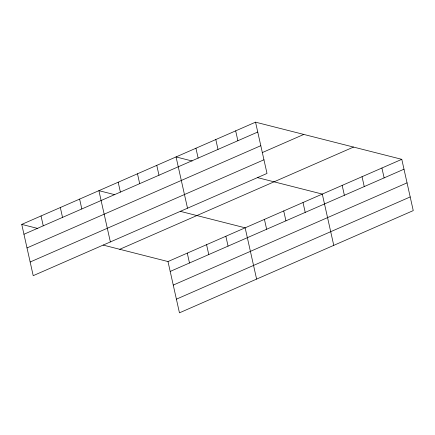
<?xml version="1.0" encoding="UTF-8"?>
<svg xmlns="http://www.w3.org/2000/svg" width="435" height="435" viewBox="0 0 435 435"><rect width="100%" height="100%" fill="white"/><g stroke="black" fill="none" stroke-linecap="round" stroke-linejoin="round"><path stroke-width="0.65" d="M255.546 122.17L267.008 173.445L33.212 275.67L21.75 224.395L255.546 122.17L401.788 159.33L413.25 210.605L179.454 312.83L167.992 261.555L103.16 245.079M23.958 234.258L257.754 132.033M27.008 247.923L260.804 145.698M262.196 152.625L303.804 134.431M30.156 262.006L263.953 159.781M119.734 249.293L353.53 147.068M167.992 261.555L401.788 159.33M170.199 271.424L403.995 169.199M173.25 285.088L407.051 182.863M176.398 299.166L410.194 196.941M192.145 161.01L176.055 156.926L187.518 208.202M257.466 177.61L322.297 194.086L333.759 245.362M114.345 194.581L98.903 190.66L110.365 241.936M180.313 211.345L245.144 227.82L256.606 279.096M21.75 224.395L37.834 228.478M381.914 168.019L384.121 177.888M362.045 176.708L364.247 186.577M342.171 185.397L344.379 195.266M303.01 202.52L305.218 212.389M283.723 210.953L285.925 220.822M264.431 219.387L266.639 229.256M235.672 130.859L237.88 140.722M215.803 139.548L218.006 149.412M225.857 236.254L228.06 246.123M195.929 148.237L198.132 158.101M206.571 244.687L208.773 254.557M187.278 253.121L189.486 262.99M156.769 165.36L158.971 175.223M137.482 173.793L139.684 183.657M118.189 182.227L120.397 192.091M79.616 199.094L81.818 208.958M60.329 207.528L62.531 217.391M41.037 215.961L43.244 225.825"/></g></svg>
